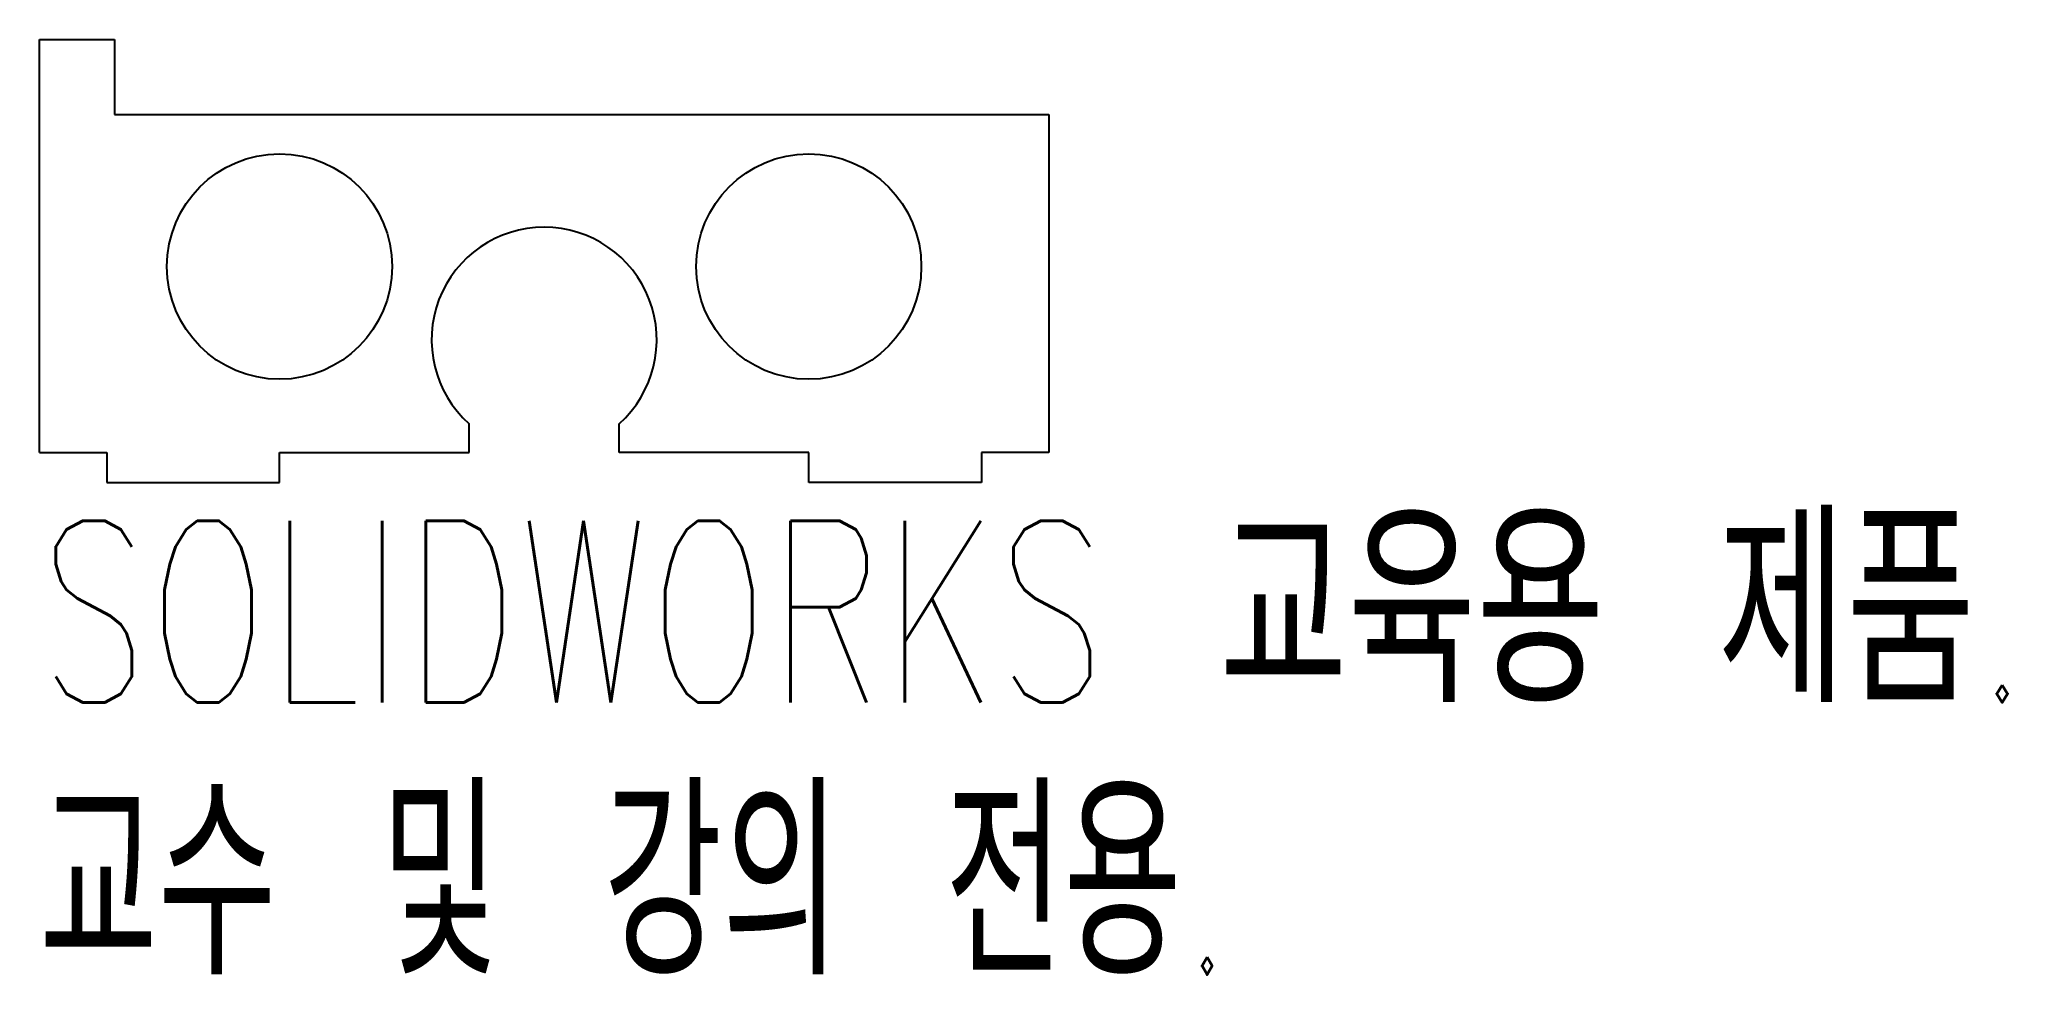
# Model space of a CAD drawing. Header units: millimetres. Extents: x -13.4 to 39, y -12.6 to 12.3.
import ezdxf

# ---------------------------------------------------------------- set-up
doc = ezdxf.new("R2010")
doc.units = ezdxf.units.MM
doc.styles.add('SLDTEXTSTYLE0', font='TXT', dxfattribs={"width": 0.7, "bigfont": 'bigfont'})
doc.styles.add('SLDTEXTSTYLE1', font='TXT', dxfattribs={"width": 0.645455, "bigfont": 'bigfont'})

msp = doc.modelspace()

# ---------------------------------------------------------------- linework, layer by layer
at = {"color": 7, "linetype": 'Continuous'}
for p, q in [((-13.45, 1.3), (-13.45, 12.3)), ((-13.45, 12.3), (-11.45, 12.3)), ((-11.45, 12.3), (-11.45, 10.3)), ((-11.45, 10.3), (13.45, 10.3)), ((13.45, 10.3), (13.45, 1.3)), ((-2, 1.3), (-2, 2.064)), ((2, 1.3), (2, 2.064)), ((-13.45, 1.3), (-11.65, 1.3)), ((-11.65, 1.3), (-11.65, 0.5)), ((-7.05, 0.5), (-7.05, 1.3)), ((-7.05, 1.3), (-2, 1.3)), ((7.05, 1.3), (2, 1.3)), ((7.05, 0.5), (7.05, 1.3)), ((13.45, 1.3), (11.65, 1.3)), ((11.65, 1.3), (11.65, 0.5)), ((-11.65, 0.5), (-7.05, 0.5)), ((11.65, 0.5), (7.05, 0.5))]:
    msp.add_line(p, q, dxfattribs=at)
for centre in [(-7.05, 6.25), (7.05, 6.25)]:
    msp.add_circle(centre, 3, dxfattribs=at)
msp.add_arc((0, 4.3), 3, 311.8103, 228.1897, dxfattribs=at)

# ---------------------------------------------------------------- texts
at = {"color": 7, "linetype": 'Continuous', "char_height": 4.83362, "attachment_point": 1}
for s, insert, style in [('SOLIDWORKS 교육용 제품.', (-13.45, -0.52), 'SLDTEXTSTYLE0'), ('교수 및 강의 전용.', (-13.45, -7.77), 'SLDTEXTSTYLE1')]:
    msp.add_mtext(s, dxfattribs=dict(at, insert=insert, style=style))

doc.saveas('drawing.dxf')
